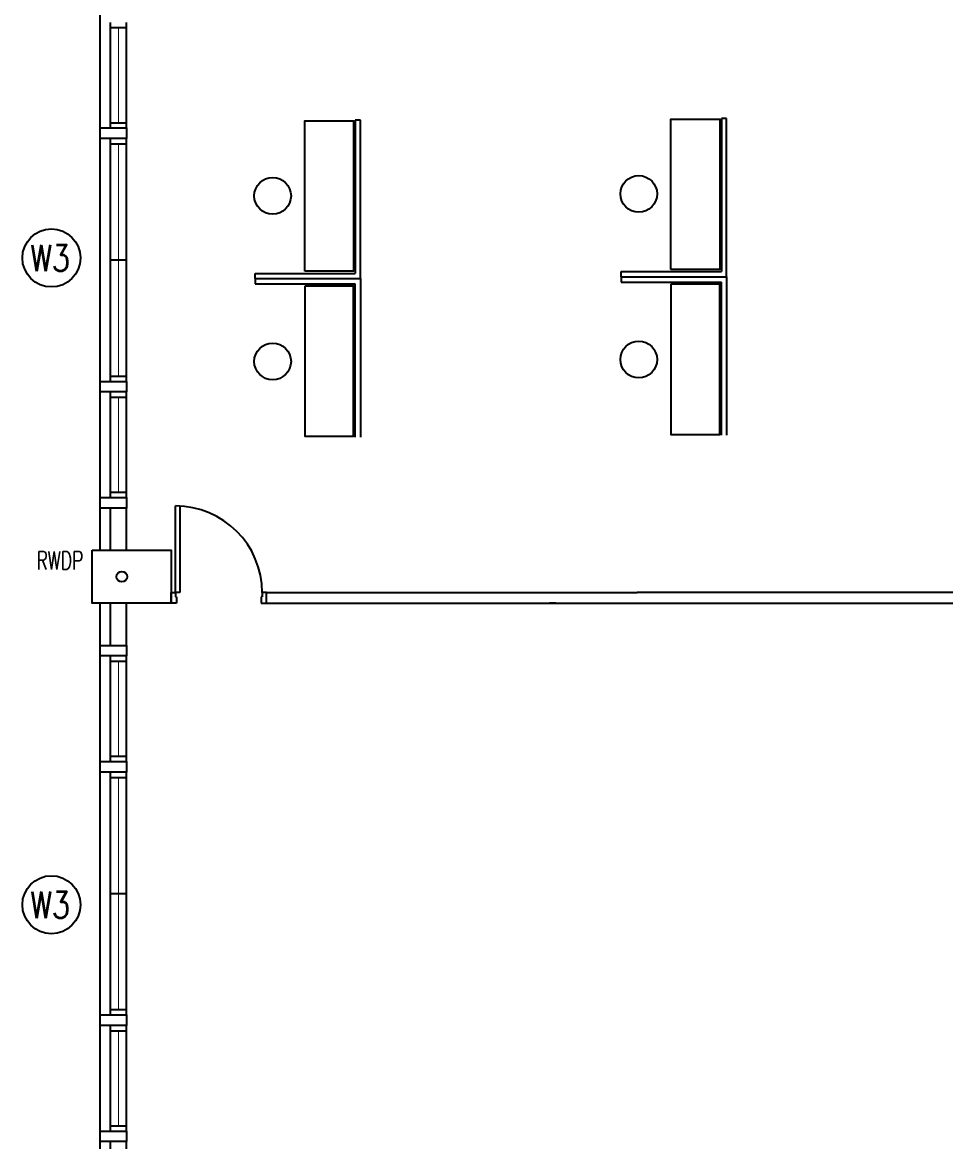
# Model space of a CAD drawing. Header units: feet. Extents: x 1613173 to 1750704, y -859418 to -757301.
# Drawn here: x 1677550 to 1686294, y -801774 to -791174 of the extents above; entities that cross this region are included whole.
import ezdxf

# ---------------------------------------------------------------- set-up
doc = ezdxf.new("R2010")
doc.units = ezdxf.units.FT
doc.header["$LTSCALE"] = 13
doc.header["$MEASUREMENT"] = 0
doc.layers.get('0').update_dxf_attribs({"linetype": 'CONTINUOUS'})
for name, color, linetype in [('COL', 3, 'CONTINUOUS'), ('DR', 7, 'CONTINUOUS'), ('RWDP', 145, 'CONTINUOUS'), ('WALL', 2, 'CONTINUOUS'), ('WIN', 5, 'CONTINUOUS'), ('WIN-T', 7, 'CONTINUOUS')]:
    doc.layers.add(name, color=color, linetype=linetype)
doc.styles.add('ROMANS', font='romans')

# ---------------------------------------------------------------- blocks, each defined once
blk = doc.blocks.new('d900-1b1')
at = {"layer": 'DR'}
for p, q in [((40, 100), (40, 920)), ((80, 919), (80, 100)), ((0, 0), (0, 100)), ((0, 100), (40, 100)), ((50, 0), (0, 0)), ((80, 100), (40, 100)), ((40, 100), (40, 60)), ((40, 60), (50, 60)), ((50, 60), (50, 0)), ((860, 60), (850, 60)), ((850, 60), (850, 0)), ((850, 0), (900, 0)), ((860, 100), (860, 60)), ((900, 100), (860, 100)), ((900, 0), (900, 100))]:
    blk.add_line(p, q, dxfattribs=at)
blk.add_arc((40, 100), 820, 0, 90, dxfattribs=at)

msp = doc.modelspace()

# ---------------------------------------------------------------- linework, layer by layer
at = {"color": 0}
for p, q in [((1678285.2, -796174.1), (1678285.2, -790674.1)), ((1678285.2, -802174.1), (1678285.2, -796674.1))]:
    msp.add_line(p, q, dxfattribs=at)
at = {"layer": 'COL', "color": 0}
msp.add_lwpolyline([(1678210.2, -796174.1), (1678960.2, -796174.1), (1678960.2, -796674.1), (1678210.2, -796674.1)], close=True, dxfattribs=at)
at = {"layer": 'RWDP', "color": 0}
msp.add_circle((1678491.5, -796424.1), 50, dxfattribs=at)
at = {"layer": 'WALL', "color": 0, "linetype": 'Continuous'}
for p, q in [((1680753, -792101), (1680703, -792101)), ((1680703, -792101), (1680703, -793551)), ((1680753, -793601), (1680753, -792101)), ((1684220, -792083), (1684170, -792083)), ((1684170, -792083), (1684170, -793533)), ((1684220, -793583), (1684220, -792083)), ((1679753, -793601), (1679753, -793551)), ((1679753, -793551), (1680703, -793551)), ((1679753, -793601), (1679753, -793576)), ((1679753, -793601), (1680753, -793601)), ((1679753, -793601), (1680753, -793601)), ((1679753, -793601), (1679753, -793626)), ((1679753, -793601), (1679753, -793651)), ((1680753, -793601), (1680753, -795101)), ((1683220, -793583), (1683220, -793533)), ((1683220, -793533), (1684170, -793533)), ((1683220, -793583), (1683220, -793558)), ((1683220, -793583), (1684220, -793583)), ((1683220, -793583), (1684220, -793583)), ((1683220, -793583), (1683220, -793608)), ((1683220, -793583), (1683220, -793633)), ((1684220, -793583), (1684220, -795083)), ((1679753, -793651), (1680703, -793651)), ((1680703, -795101), (1680703, -793651)), ((1683220, -793633), (1684170, -793633)), ((1684170, -795083), (1684170, -793633)), ((1679860.2, -796574.1), (1683372.7, -796574.1)), ((1682522.7, -796574.1), (1682522.7, -796574.1)), ((1690394, -796574.1), (1683372.7, -796574.1)), ((1679860.2, -796674.1), (1683372.7, -796674.1)), ((1682602.7, -796674.1), (1682541, -796674.1)), ((1682602.7, -796674.1), (1682602.7, -796674.1)), ((1683372.7, -796674.1), (1690394, -796674.1))]:
    msp.add_line(p, q, dxfattribs=at)
at = {"layer": 'WALL', "color": 0}
for p, q in [((1678385.2, -796174.1), (1678385.2, -795774.1)), ((1678535.2, -796174.1), (1678535.2, -795774.1)), ((1678385.2, -797074.1), (1678385.2, -796674.1)), ((1678535.2, -797074.1), (1678535.2, -796674.1)), ((1678385.2, -802709), (1678385.2, -801774.1)), ((1678535.2, -802574.1), (1678535.2, -801774.1))]:
    msp.add_line(p, q, dxfattribs=at)
at = {"layer": 'WALL', "color": 0, "linetype": 'Continuous'}
for points in [[(1680225, -793531), (1680225, -792108), (1680687, -792108), (1680687, -793531)], [(1683692, -793513), (1683692, -792090), (1684154, -792090), (1684154, -793513)], [(1680225, -793671), (1680225, -795094), (1680687, -795094), (1680687, -793671)], [(1683692, -793653), (1683692, -795076), (1684154, -795076), (1684154, -793653)]]:
    msp.add_lwpolyline(points, close=True, dxfattribs=at)
at = {"layer": 'WALL', "color": 0}
for points in [[(1678285.2, -792174.1), (1678535.2, -792174.1), (1678535.2, -792274.1), (1678285.2, -792274.1)], [(1678285.2, -794574.1), (1678535.2, -794574.1), (1678535.2, -794674.1), (1678285.2, -794674.1)], [(1678285.2, -795674.1), (1678535.2, -795674.1), (1678535.2, -795774.1), (1678285.2, -795774.1)], [(1678285.2, -797074.1), (1678535.2, -797074.1), (1678535.2, -797174.1), (1678285.2, -797174.1)], [(1678285.2, -798174.1), (1678535.2, -798174.1), (1678535.2, -798274.1), (1678285.2, -798274.1)], [(1678285.2, -800574.1), (1678535.2, -800574.1), (1678535.2, -800674.1), (1678285.2, -800674.1)], [(1678285.2, -801674.1), (1678535.2, -801674.1), (1678535.2, -801774.1), (1678285.2, -801774.1)]]:
    msp.add_lwpolyline(points, close=True, dxfattribs=at)
at = {"layer": 'WALL', "color": 0, "linetype": 'Continuous'}
for centre in [(1679920, -792817), (1683387, -792799), (1679920, -794385), (1683387, -794367)]:
    msp.add_circle(centre, 174, dxfattribs=at)
at = {"layer": 'WIN', "color": 0}
for p, q in [((1678385.2, -792174.1), (1678385.2, -791174.1)), ((1678535.2, -792174.1), (1678535.2, -791174.1)), ((1678385.2, -791224.1), (1678535.2, -791224.1)), ((1678385.2, -792124.1), (1678535.2, -792124.1)), ((1678385.2, -794574.1), (1678385.2, -792274.1)), ((1678385.2, -792324.1), (1678535.2, -792324.1)), ((1678535.2, -794574.1), (1678535.2, -792274.1)), ((1678385.2, -793424.1), (1678535.2, -793424.1)), ((1678385.2, -794524.1), (1678535.2, -794524.1)), ((1678385.2, -795674.1), (1678385.2, -794674.1)), ((1678535.2, -795674.1), (1678535.2, -794674.1)), ((1678385.2, -794724.1), (1678535.2, -794724.1)), ((1678385.2, -795624.1), (1678535.2, -795624.1)), ((1678385.2, -798174.1), (1678385.2, -797174.1)), ((1678385.2, -797224.1), (1678535.2, -797224.1)), ((1678535.2, -798174.1), (1678535.2, -797174.1)), ((1678385.2, -798124.1), (1678535.2, -798124.1)), ((1678385.2, -800574.1), (1678385.2, -798274.1)), ((1678535.2, -800574.1), (1678535.2, -798274.1)), ((1678385.2, -798324.1), (1678535.2, -798324.1)), ((1678385.2, -799424.1), (1678535.2, -799424.1)), ((1678385.2, -800524.1), (1678535.2, -800524.1)), ((1678385.2, -801674.1), (1678385.2, -800674.1)), ((1678535.2, -801674.1), (1678535.2, -800674.1)), ((1678385.2, -800724.1), (1678535.2, -800724.1)), ((1678385.2, -801624.1), (1678535.2, -801624.1))]:
    msp.add_line(p, q, dxfattribs=at)
at = {"layer": 'WIN', "color": 0, "const_width": 10, "flags": 128}
for points in [[(1678460.2, -792124.1), (1678460.2, -791224.1)], [(1678460.2, -794524.1), (1678460.2, -792324.1)], [(1678460.2, -794724.1), (1678460.2, -795624.1)], [(1678460.2, -798124.1), (1678460.2, -797224.1)], [(1678460.2, -800524.1), (1678460.2, -798324.1)], [(1678460.2, -800724.1), (1678460.2, -801624.1)]]:
    msp.add_lwpolyline(points, dxfattribs=at)
at = {"layer": 'WIN-T', "color": 0}
for centre in [(1677824.6, -793404.9), (1677824.6, -799530.9)]:
    msp.add_circle(centre, 275, dxfattribs=at)

# ---------------------------------------------------------------- block references
at = {"layer": 'DR', "color": 0, "rotation": 359.9999999466392}
msp.add_blockref('d900-1b1', (1678960.2, -796674.1), dxfattribs=at)

# ---------------------------------------------------------------- texts
at = {"layer": 'RWDP', "color": 0, "style": 'ROMANS', "width": 0.7}
msp.add_text('RWDP', height=170, dxfattribs=at).set_placement((1677683.4, -796354.9))
at = {"layer": 'WIN-T', "color": 0, "style": 'ROMANS', "width": 0.8}
for p in [(1677623.8, -793530.7), (1677623.8, -799656.7)]:
    msp.add_text('W3', height=250, dxfattribs=at).set_placement(p)

doc.saveas('drawing.dxf')
